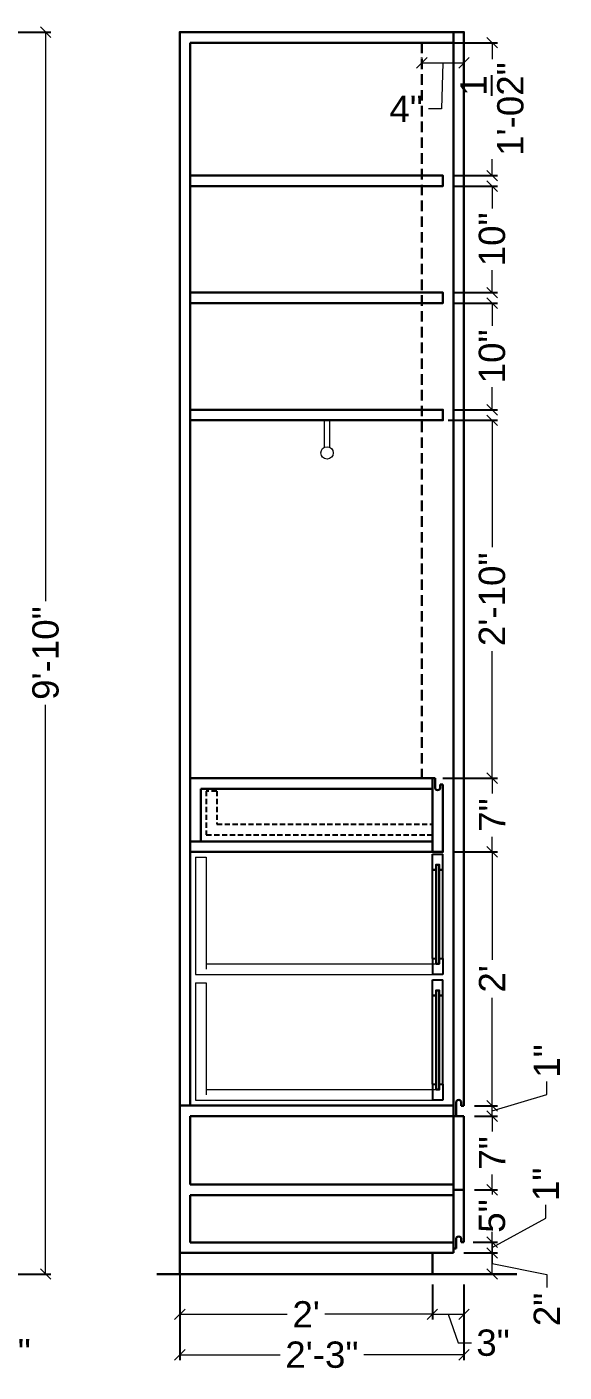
# Model space of a CAD drawing. Header units: millimetres. Extents: x 56222 to 3066687, y -650199 to -121287.
# Drawn here: x 138333.9 to 138384.9, y -182936.1 to -182808.3 of the extents above; entities that cross this region are included whole.
import ezdxf

# ---------------------------------------------------------------- set-up
doc = ezdxf.new("R2010")
doc.units = ezdxf.units.MM
doc.header["$MEASUREMENT"] = 0
doc.header["$PDMODE"] = 35
doc.linetypes.add('DASHED2', pattern=[0.375, 0.25, -0.125])
doc.linetypes.add('DASHEDX2', pattern=[1.5, 1, -0.5])
doc.layers.get('Defpoints').update_dxf_attribs({"color": 220})
for name, color, linetype, lineweight in [('dim05', 1, 'Continuous', 13), ('FURNITURE', 32, 'Continuous', 9), ('FURNITURE-1', 252, 'Continuous', 13), ('SECTION ( SLAB PLine )', 104, 'Continuous', 30), ('wall', 7, 'Continuous', 30)]:
    doc.layers.add(name, color=color, linetype=linetype, lineweight=lineweight)
doc.styles.add('Arial', font='arial.ttf')
doc.styles.get("Standard").update_dxf_attribs({"font": 'arial.ttf', "height": 6})
doc.dimstyles.new('ISO-25', dxfattribs={"dimtxt": 2.5, "dimasz": 1, "dimexe": 0.5, "dimexo": 1, "dimtad": 0, "dimdec": 1, "dimlunit": 4, "dimtxsty": 'Standard', "dimblk": 'OBLIQUE', "dimcen": 2.5, "dimclrd": 1, "dimclre": 1, "dimclrt": 5, "dimadec": 0, "dimazin": 0, "dimtfac": 1, "dimtdec": 1, "dimtmove": 0, "dimatfit": 3, "dimfxl": 1, "dimlwd": -1, "dimarcsym": 0})

# ---------------------------------------------------------------- blocks, each defined once
blk = doc.blocks.new('_Oblique')
at = {"layer": 'wall', "color": 0, "lineweight": -2}
blk.add_line((-0.5, -0.5), (0.5, 0.5), dxfattribs=at)
blk = doc.blocks.new('*D1094')
at = {"layer": 'Defpoints', "color": 0, "lineweight": 30, "transparency": 16777216}
for p in [(138326.29, -182926.75), (138329.29, -182926.75), (138329.29, -182928.93)]:
    blk.add_point(p, dxfattribs=at)
at = {"layer": 'dim05', "color": 1, "linetype": 'Continuous', "lineweight": -2, "transparency": 16777216}
for p, q in [((138326.29, -182927.75), (138326.29, -182929.43)), ((138329.29, -182927.75), (138329.29, -182929.43))]:
    blk.add_line(p, q, dxfattribs=at)
at = {"layer": 'dim05', "color": 1, "linetype": 'Continuous', "transparency": 16777216}
for p, q in [((138326.29, -182928.93), (138329.29, -182928.93)), ((138327.79, -182928.93), (138329.37, -182934.2)), ((138329.37, -182934.2), (138330.62, -182934.2))]:
    blk.add_line(p, q, dxfattribs=at)
at = {"layer": 'dim05', "color": 1, "transparency": 16777216, "rotation": 180}
blk.add_blockref('_Oblique', (138326.29, -182928.93), dxfattribs=at)
at = {"layer": 'dim05', "color": 1, "transparency": 16777216}
blk.add_blockref('_Oblique', (138329.29, -182928.93), dxfattribs=at)
at = {"layer": 'dim05', "color": 5, "lineweight": 25, "transparency": 16777216, "insert": (138332.68, -182934.2), "char_height": 2.5, "attachment_point": 5, "style": 'Arial'}
blk.add_mtext('3"', dxfattribs=at)
blk = doc.blocks.new('*D1116')
at = {"layer": 'Defpoints', "color": 0, "lineweight": 30, "transparency": 16777216}
for p in [(138329.29, -182808.75), (138329.29, -182926.75), (138335.68, -182926.75)]:
    blk.add_point(p, dxfattribs=at)
at = {"layer": 'dim05', "color": 1, "linetype": 'Continuous', "lineweight": -2, "transparency": 16777216}
for p, q in [((138330.29, -182808.75), (138336.18, -182808.75)), ((138330.29, -182926.75), (138336.18, -182926.75))]:
    blk.add_line(p, q, dxfattribs=at)
at = {"layer": 'dim05', "color": 1, "linetype": 'Continuous', "transparency": 16777216}
for p, q in [((138335.68, -182808.75), (138335.68, -182862.83)), ((138335.68, -182926.75), (138335.68, -182872.67))]:
    blk.add_line(p, q, dxfattribs=at)
at = {"layer": 'dim05', "color": 1, "transparency": 16777216}
for p, rotation in [((138335.68, -182808.75), 90), ((138335.68, -182926.75), 270)]:
    blk.add_blockref('_Oblique', p, dxfattribs=dict(at, rotation=rotation))
at = {"layer": 'dim05', "color": 5, "lineweight": 25, "transparency": 16777216, "insert": (138335.68, -182867.75), "char_height": 2.5, "attachment_point": 5, "rotation": 90, "style": 'Arial'}
blk.add_mtext('9\'-10"', dxfattribs=at)
blk = doc.blocks.new('*D1118')
at = {"layer": 'Defpoints', "color": 0, "lineweight": 30, "transparency": 16777216}
for p in [(138348.43, -182926.75), (138372.43, -182926.75), (138372.43, -182930.58)]:
    blk.add_point(p, dxfattribs=at)
at = {"layer": 'dim05', "color": 1, "linetype": 'Continuous', "lineweight": -2, "transparency": 16777216}
for p, q in [((138348.43, -182927.75), (138348.43, -182931.08)), ((138372.43, -182927.75), (138372.43, -182931.08))]:
    blk.add_line(p, q, dxfattribs=at)
at = {"layer": 'dim05', "color": 1, "linetype": 'Continuous', "transparency": 16777216}
for p, q in [((138348.43, -182930.58), (138358.63, -182930.58)), ((138372.43, -182930.58), (138362.22, -182930.58))]:
    blk.add_line(p, q, dxfattribs=at)
at = {"layer": 'dim05', "color": 1, "transparency": 16777216, "rotation": 180}
blk.add_blockref('_Oblique', (138348.43, -182930.58), dxfattribs=at)
at = {"layer": 'dim05', "color": 1, "transparency": 16777216}
blk.add_blockref('_Oblique', (138372.43, -182930.58), dxfattribs=at)
at = {"layer": 'dim05', "color": 5, "lineweight": 25, "transparency": 16777216, "insert": (138360.43, -182930.58), "char_height": 2.5, "attachment_point": 5, "style": 'Arial'}
blk.add_mtext("2'", dxfattribs=at)
blk = doc.blocks.new('*D1119')
at = {"layer": 'Defpoints', "color": 0, "lineweight": 30, "transparency": 16777216}
for p in [(138372.43, -182926.75), (138375.43, -182926.75), (138375.43, -182930.58)]:
    blk.add_point(p, dxfattribs=at)
at = {"layer": 'dim05', "color": 1, "linetype": 'Continuous', "lineweight": -2, "transparency": 16777216}
for p, q in [((138372.43, -182927.75), (138372.43, -182931.08)), ((138375.43, -182927.75), (138375.43, -182931.08))]:
    blk.add_line(p, q, dxfattribs=at)
at = {"layer": 'dim05', "color": 1, "linetype": 'Continuous', "transparency": 16777216}
for p, q in [((138372.43, -182930.58), (138375.43, -182930.58)), ((138373.93, -182930.58), (138374.88, -182933.29)), ((138374.88, -182933.29), (138376.13, -182933.29))]:
    blk.add_line(p, q, dxfattribs=at)
at = {"layer": 'dim05', "color": 1, "transparency": 16777216, "rotation": 180}
blk.add_blockref('_Oblique', (138372.43, -182930.58), dxfattribs=at)
at = {"layer": 'dim05', "color": 1, "transparency": 16777216}
blk.add_blockref('_Oblique', (138375.43, -182930.58), dxfattribs=at)
at = {"layer": 'dim05', "color": 5, "lineweight": 25, "transparency": 16777216, "insert": (138378.19, -182933.29), "char_height": 2.5, "attachment_point": 5, "style": 'Arial'}
blk.add_mtext('3"', dxfattribs=at)
blk = doc.blocks.new('*D1120')
at = {"layer": 'Defpoints', "color": 0, "lineweight": 30, "transparency": 16777216}
for p in [(138374.43, -182924.75), (138378.1, -182924.75), (138372.43, -182926.75)]:
    blk.add_point(p, dxfattribs=at)
at = {"layer": 'dim05', "color": 1, "linetype": 'Continuous', "lineweight": -2, "transparency": 16777216}
for p, q in [((138375.43, -182924.75), (138378.6, -182924.75)), ((138373.43, -182926.75), (138378.6, -182926.75))]:
    blk.add_line(p, q, dxfattribs=at)
at = {"layer": 'dim05', "color": 1, "linetype": 'Continuous', "transparency": 16777216}
for p, q in [((138378.1, -182926.75), (138378.1, -182924.75)), ((138378.1, -182925.75), (138383.3, -182926.79)), ((138383.3, -182926.79), (138383.3, -182928.04))]:
    blk.add_line(p, q, dxfattribs=at)
at = {"layer": 'dim05', "color": 1, "transparency": 16777216}
for p, rotation in [((138378.1, -182924.75), 90), ((138378.1, -182926.75), 270)]:
    blk.add_blockref('_Oblique', p, dxfattribs=dict(at, rotation=rotation))
at = {"layer": 'dim05', "color": 5, "lineweight": 25, "transparency": 16777216, "insert": (138383.3, -182930.12), "char_height": 2.5, "attachment_point": 5, "rotation": 90, "style": 'Arial'}
blk.add_mtext('2"', dxfattribs=at)
blk = doc.blocks.new('*D1133')
at = {"layer": 'Defpoints', "color": 0, "lineweight": 30, "transparency": 16777216}
for p in [(138375.3, -182923.73), (138378.1, -182923.73), (138374.43, -182924.75)]:
    blk.add_point(p, dxfattribs=at)
at = {"layer": 'dim05', "color": 1, "linetype": 'Continuous', "transparency": 16777216}
for p, q in [((138383.2, -182921.43), (138383.2, -182920.18)), ((138378.1, -182924.24), (138383.2, -182921.43)), ((138378.1, -182923.73), (138378.1, -182922.73)), ((138378.1, -182924.75), (138378.1, -182923.73)), ((138378.1, -182924.75), (138378.1, -182923.73)), ((138378.1, -182924.75), (138378.1, -182925.75))]:
    blk.add_line(p, q, dxfattribs=at)
at = {"layer": 'dim05', "color": 1, "linetype": 'Continuous', "lineweight": -2, "transparency": 16777216}
for p, q in [((138376.3, -182923.73), (138378.6, -182923.73)), ((138375.43, -182924.75), (138378.6, -182924.75))]:
    blk.add_line(p, q, dxfattribs=at)
at = {"layer": 'dim05', "color": 1, "transparency": 16777216}
for p, rotation in [((138378.1, -182923.73), 270), ((138378.1, -182924.75), 90)]:
    blk.add_blockref('_Oblique', p, dxfattribs=dict(at, rotation=rotation))
at = {"layer": 'dim05', "color": 5, "lineweight": 25, "transparency": 16777216, "insert": (138383.2, -182918.23), "char_height": 2.5, "attachment_point": 5, "rotation": 90, "style": 'Arial'}
blk.add_mtext('1"', dxfattribs=at)
blk = doc.blocks.new('*D1134')
at = {"layer": 'Defpoints', "color": 0, "lineweight": 30, "transparency": 16777216}
for p in [(138375.43, -182918.75), (138378.1, -182918.75), (138375.43, -182923.73)]:
    blk.add_point(p, dxfattribs=at)
at = {"layer": 'dim05', "color": 1, "linetype": 'Continuous', "lineweight": -2, "transparency": 16777216}
for p, q in [((138376.43, -182918.75), (138378.6, -182918.75)), ((138376.43, -182923.73), (138378.6, -182923.73))]:
    blk.add_line(p, q, dxfattribs=at)
at = {"layer": 'dim05', "color": 1, "linetype": 'Continuous', "transparency": 16777216}
for p, q in [((138378.1, -182918.75), (138378.1, -182917.75)), ((138378.1, -182918.75), (138378.1, -182919.18)), ((138378.1, -182923.73), (138378.1, -182923.3)), ((138378.1, -182923.73), (138378.1, -182924.73))]:
    blk.add_line(p, q, dxfattribs=at)
at = {"layer": 'dim05', "color": 1, "transparency": 16777216}
for p, rotation in [((138378.1, -182918.75), 270), ((138378.1, -182923.73), 90)]:
    blk.add_blockref('_Oblique', p, dxfattribs=dict(at, rotation=rotation))
at = {"layer": 'dim05', "color": 5, "lineweight": 25, "transparency": 16777216, "insert": (138378.1, -182921.24), "char_height": 2.5, "attachment_point": 5, "rotation": 90, "style": 'Arial'}
blk.add_mtext('5"', dxfattribs=at)
blk = doc.blocks.new('*D1135')
at = {"layer": 'Defpoints', "color": 0, "lineweight": 30, "transparency": 16777216}
for p in [(138375.43, -182911.75), (138378.1, -182911.75), (138375.43, -182918.75)]:
    blk.add_point(p, dxfattribs=at)
at = {"layer": 'dim05', "color": 1, "linetype": 'Continuous', "lineweight": -2, "transparency": 16777216}
for p, q in [((138376.43, -182911.75), (138378.6, -182911.75)), ((138376.43, -182918.75), (138378.6, -182918.75))]:
    blk.add_line(p, q, dxfattribs=at)
at = {"layer": 'dim05', "color": 1, "linetype": 'Continuous', "transparency": 16777216}
for p, q in [((138378.1, -182911.75), (138378.1, -182913.2)), ((138378.1, -182918.75), (138378.1, -182917.3))]:
    blk.add_line(p, q, dxfattribs=at)
at = {"layer": 'dim05', "color": 1, "transparency": 16777216}
for p, rotation in [((138378.1, -182911.75), 90), ((138378.1, -182918.75), 270)]:
    blk.add_blockref('_Oblique', p, dxfattribs=dict(at, rotation=rotation))
at = {"layer": 'dim05', "color": 5, "lineweight": 25, "transparency": 16777216, "insert": (138378.1, -182915.25), "char_height": 2.5, "attachment_point": 5, "rotation": 90, "style": 'Arial'}
blk.add_mtext('7"', dxfattribs=at)
blk = doc.blocks.new('*D1136')
at = {"layer": 'Defpoints', "color": 0, "lineweight": 30, "transparency": 16777216}
for p in [(138375.43, -182910.77), (138378.1, -182910.77), (138375.43, -182911.75)]:
    blk.add_point(p, dxfattribs=at)
at = {"layer": 'dim05', "color": 1, "linetype": 'Continuous', "transparency": 16777216}
for p, q in [((138383.3, -182909.7), (138383.3, -182908.45)), ((138378.1, -182911.26), (138383.3, -182909.7)), ((138378.1, -182910.77), (138378.1, -182909.77)), ((138378.1, -182911.75), (138378.1, -182910.77)), ((138378.1, -182911.75), (138378.1, -182910.77)), ((138378.1, -182911.75), (138378.1, -182912.75))]:
    blk.add_line(p, q, dxfattribs=at)
at = {"layer": 'dim05', "color": 1, "linetype": 'Continuous', "lineweight": -2, "transparency": 16777216}
for p, q in [((138376.43, -182910.77), (138378.6, -182910.77)), ((138376.43, -182911.75), (138378.6, -182911.75))]:
    blk.add_line(p, q, dxfattribs=at)
at = {"layer": 'dim05', "color": 1, "transparency": 16777216}
for p, rotation in [((138378.1, -182910.77), 270), ((138378.1, -182911.75), 90)]:
    blk.add_blockref('_Oblique', p, dxfattribs=dict(at, rotation=rotation))
at = {"layer": 'dim05', "color": 5, "lineweight": 25, "transparency": 16777216, "insert": (138383.3, -182906.51), "char_height": 2.5, "attachment_point": 5, "rotation": 90, "style": 'Arial'}
blk.add_mtext('1"', dxfattribs=at)
blk = doc.blocks.new('*D1137')
at = {"layer": 'Defpoints', "color": 0, "lineweight": 30, "transparency": 16777216}
for p in [(138373.43, -182886.64), (138378.1, -182886.64), (138375.43, -182910.77)]:
    blk.add_point(p, dxfattribs=at)
at = {"layer": 'dim05', "color": 1, "linetype": 'Continuous', "lineweight": -2, "transparency": 16777216}
for p, q in [((138374.43, -182886.64), (138378.6, -182886.64)), ((138376.43, -182910.77), (138378.6, -182910.77))]:
    blk.add_line(p, q, dxfattribs=at)
at = {"layer": 'dim05', "color": 1, "linetype": 'Continuous', "transparency": 16777216}
for p, q in [((138378.1, -182886.64), (138378.1, -182896.91)), ((138378.1, -182910.77), (138378.1, -182900.5))]:
    blk.add_line(p, q, dxfattribs=at)
at = {"layer": 'dim05', "color": 1, "transparency": 16777216}
for p, rotation in [((138378.1, -182886.64), 90), ((138378.1, -182910.77), 270)]:
    blk.add_blockref('_Oblique', p, dxfattribs=dict(at, rotation=rotation))
at = {"layer": 'dim05', "color": 5, "lineweight": 25, "transparency": 16777216, "insert": (138378.1, -182898.71), "char_height": 2.5, "attachment_point": 5, "rotation": 90, "style": 'Arial'}
blk.add_mtext("2'", dxfattribs=at)
blk = doc.blocks.new('*D1138')
at = {"layer": 'Defpoints', "color": 0, "lineweight": 30, "transparency": 16777216}
for p in [(138372.43, -182879.64), (138378.1, -182879.64), (138373.43, -182886.64)]:
    blk.add_point(p, dxfattribs=at)
at = {"layer": 'dim05', "color": 1, "linetype": 'Continuous', "lineweight": -2, "transparency": 16777216}
for p, q in [((138373.43, -182879.64), (138378.6, -182879.64)), ((138374.43, -182886.64), (138378.6, -182886.64))]:
    blk.add_line(p, q, dxfattribs=at)
at = {"layer": 'dim05', "color": 1, "linetype": 'Continuous', "transparency": 16777216}
for p, q in [((138378.1, -182879.64), (138378.1, -182881.09)), ((138378.1, -182886.64), (138378.1, -182885.2))]:
    blk.add_line(p, q, dxfattribs=at)
at = {"layer": 'dim05', "color": 1, "transparency": 16777216}
for p, rotation in [((138378.1, -182879.64), 90), ((138378.1, -182886.64), 270)]:
    blk.add_blockref('_Oblique', p, dxfattribs=dict(at, rotation=rotation))
at = {"layer": 'dim05', "color": 5, "lineweight": 25, "transparency": 16777216, "insert": (138378.1, -182883.14), "char_height": 2.5, "attachment_point": 5, "rotation": 90, "style": 'Arial'}
blk.add_mtext('7"', dxfattribs=at)
blk = doc.blocks.new('*D1139')
at = {"layer": 'Defpoints', "color": 0, "lineweight": 30, "transparency": 16777216}
for p in [(138373.43, -182834.5), (138378.1, -182834.5), (138373.43, -182844.63)]:
    blk.add_point(p, dxfattribs=at)
at = {"layer": 'dim05', "color": 1, "linetype": 'Continuous', "lineweight": -2, "transparency": 16777216}
for p, q in [((138374.43, -182834.5), (138378.6, -182834.5)), ((138374.43, -182844.63), (138378.6, -182844.63))]:
    blk.add_line(p, q, dxfattribs=at)
at = {"layer": 'dim05', "color": 1, "linetype": 'Continuous', "transparency": 16777216}
for p, q in [((138378.1, -182834.5), (138378.1, -182836.65)), ((138378.1, -182844.63), (138378.1, -182842.48))]:
    blk.add_line(p, q, dxfattribs=at)
at = {"layer": 'dim05', "color": 1, "transparency": 16777216}
for p, rotation in [((138378.1, -182834.5), 90), ((138378.1, -182844.63), 270)]:
    blk.add_blockref('_Oblique', p, dxfattribs=dict(at, rotation=rotation))
at = {"layer": 'dim05', "color": 5, "lineweight": 25, "transparency": 16777216, "insert": (138378.1, -182839.56), "char_height": 2.5, "attachment_point": 5, "rotation": 90, "style": 'Arial'}
blk.add_mtext('10"', dxfattribs=at)
blk = doc.blocks.new('*D1140')
at = {"layer": 'Defpoints', "color": 0, "lineweight": 30, "transparency": 16777216}
for p in [(138373.43, -182823.38), (138378.1, -182823.38), (138373.43, -182833.5)]:
    blk.add_point(p, dxfattribs=at)
at = {"layer": 'dim05', "color": 1, "linetype": 'Continuous', "lineweight": -2, "transparency": 16777216}
for p, q in [((138374.43, -182823.38), (138378.6, -182823.38)), ((138374.43, -182833.5), (138378.6, -182833.5))]:
    blk.add_line(p, q, dxfattribs=at)
at = {"layer": 'dim05', "color": 1, "linetype": 'Continuous', "transparency": 16777216}
for p, q in [((138378.1, -182823.38), (138378.1, -182825.52)), ((138378.1, -182833.5), (138378.1, -182831.35))]:
    blk.add_line(p, q, dxfattribs=at)
at = {"layer": 'dim05', "color": 1, "transparency": 16777216}
for p, rotation in [((138378.1, -182823.38), 90), ((138378.1, -182833.5), 270)]:
    blk.add_blockref('_Oblique', p, dxfattribs=dict(at, rotation=rotation))
at = {"layer": 'dim05', "color": 5, "lineweight": 25, "transparency": 16777216, "insert": (138378.1, -182828.44), "char_height": 2.5, "attachment_point": 5, "rotation": 90, "style": 'Arial'}
blk.add_mtext('10"', dxfattribs=at)
blk = doc.blocks.new('*D1141')
at = {"layer": 'Defpoints', "color": 0, "lineweight": 30, "transparency": 16777216}
for p in [(138373.43, -182809.75), (138378.1, -182809.75), (138373.43, -182822.38)]:
    blk.add_point(p, dxfattribs=at)
at = {"layer": 'dim05', "color": 1, "linetype": 'Continuous', "lineweight": -2, "transparency": 16777216}
for p, q in [((138374.43, -182809.75), (138378.6, -182809.75)), ((138374.43, -182822.38), (138378.6, -182822.38))]:
    blk.add_line(p, q, dxfattribs=at)
at = {"layer": 'dim05', "color": 1, "linetype": 'Continuous', "transparency": 16777216}
for p, q in [((138378.1, -182809.75), (138378.1, -182811.32)), ((138378.1, -182822.38), (138378.1, -182820.81))]:
    blk.add_line(p, q, dxfattribs=at)
at = {"layer": 'dim05', "color": 1, "transparency": 16777216}
for p, rotation in [((138378.1, -182809.75), 90), ((138378.1, -182822.38), 270)]:
    blk.add_blockref('_Oblique', p, dxfattribs=dict(at, rotation=rotation))
at = {"layer": 'dim05', "color": 5, "lineweight": 25, "transparency": 16777216, "insert": (138378.1, -182816.06), "char_height": 2.5, "attachment_point": 5, "rotation": 90, "style": 'Arial'}
blk.add_mtext('1\'-0{\\H1x;\\S1/2;}"', dxfattribs=at)
blk = doc.blocks.new('*D1142')
at = {"layer": 'Defpoints', "color": 0, "lineweight": 30, "transparency": 16777216}
for p in [(138372.93, -182845.63), (138372.68, -182879.64), (138378.1, -182879.64)]:
    blk.add_point(p, dxfattribs=at)
at = {"layer": 'dim05', "color": 1, "linetype": 'Continuous', "lineweight": -2, "transparency": 16777216}
for p, q in [((138373.93, -182845.63), (138378.6, -182845.63)), ((138373.68, -182879.64), (138378.6, -182879.64))]:
    blk.add_line(p, q, dxfattribs=at)
at = {"layer": 'dim05', "color": 1, "linetype": 'Continuous', "transparency": 16777216}
for p, q in [((138378.1, -182845.63), (138378.1, -182857.7)), ((138378.1, -182879.64), (138378.1, -182867.58))]:
    blk.add_line(p, q, dxfattribs=at)
at = {"layer": 'dim05', "color": 1, "transparency": 16777216}
for p, rotation in [((138378.1, -182845.63), 90), ((138378.1, -182879.64), 270)]:
    blk.add_blockref('_Oblique', p, dxfattribs=dict(at, rotation=rotation))
at = {"layer": 'dim05', "color": 5, "lineweight": 25, "transparency": 16777216, "insert": (138378.1, -182862.64), "char_height": 2.5, "attachment_point": 5, "rotation": 90, "style": 'Arial'}
blk.add_mtext('2\'-10"', dxfattribs=at)
blk = doc.blocks.new('*D1077')
at = {"layer": 'Defpoints', "color": 0, "lineweight": 30, "transparency": 16777216}
for p in [(138371.43, -182812.2), (138375.43, -182811.67), (138375.43, -182812.2)]:
    blk.add_point(p, dxfattribs=at)
at = {"layer": 'dim05', "color": 1, "linetype": 'Continuous', "lineweight": -2, "transparency": 16777216}
for p, q in [((138371.43, -182811.2), (138371.43, -182811.17)), ((138375.43, -182811.2), (138375.43, -182811.17))]:
    blk.add_line(p, q, dxfattribs=at)
at = {"layer": 'dim05', "color": 1, "linetype": 'Continuous', "transparency": 16777216}
for p, q in [((138371.43, -182811.67), (138375.43, -182811.67)), ((138373.43, -182811.67), (138373.3, -182816.05)), ((138373.3, -182816.05), (138372.05, -182816.05))]:
    blk.add_line(p, q, dxfattribs=at)
at = {"layer": 'dim05', "color": 1, "transparency": 16777216, "rotation": 180}
blk.add_blockref('_Oblique', (138371.43, -182811.67), dxfattribs=at)
at = {"layer": 'dim05', "color": 1, "transparency": 16777216}
blk.add_blockref('_Oblique', (138375.43, -182811.67), dxfattribs=at)
at = {"layer": 'dim05', "color": 5, "lineweight": 25, "transparency": 16777216, "insert": (138369.94, -182816.05), "char_height": 2.5, "attachment_point": 5, "style": 'Arial'}
blk.add_mtext('4"', dxfattribs=at)
blk = doc.blocks.new('*D1079')
at = {"layer": 'Defpoints', "color": 0, "lineweight": 30, "transparency": 16777216}
for p in [(138348.43, -182922.15), (138375.43, -182926.75), (138348.43, -182934.43)]:
    blk.add_point(p, dxfattribs=at)
at = {"layer": 'dim05', "color": 1, "linetype": 'Continuous', "lineweight": -2, "transparency": 16777216}
for p, q in [((138348.43, -182923.15), (138348.43, -182934.93)), ((138375.43, -182927.75), (138375.43, -182934.93))]:
    blk.add_line(p, q, dxfattribs=at)
at = {"layer": 'dim05', "color": 1, "linetype": 'Continuous', "transparency": 16777216}
for p, q in [((138348.43, -182934.43), (138357.96, -182934.43)), ((138375.43, -182934.43), (138365.9, -182934.43))]:
    blk.add_line(p, q, dxfattribs=at)
at = {"layer": 'dim05', "color": 1, "transparency": 16777216, "rotation": 180}
blk.add_blockref('_Oblique', (138348.43, -182934.43), dxfattribs=at)
at = {"layer": 'dim05', "color": 1, "transparency": 16777216}
blk.add_blockref('_Oblique', (138375.43, -182934.43), dxfattribs=at)
at = {"layer": 'dim05', "color": 5, "lineweight": 25, "transparency": 16777216, "insert": (138361.93, -182934.43), "char_height": 2.5, "attachment_point": 5, "style": 'Arial'}
blk.add_mtext('2\'-3"', dxfattribs=at)

msp = doc.modelspace()

# ---------------------------------------------------------------- linework, layer by layer
at = {"layer": 'FURNITURE', "lineweight": 30}
for p, q in [((138374.427, -182808.751), (138374.427, -182924.751)), ((138349.427, -182809.751), (138374.427, -182809.751)), ((138349.427, -182910.751), (138349.427, -182809.751)), ((138362.177, -182845.626), (138362.656, -182845.626)), ((138349.427, -182879.645), (138372.677, -182879.645)), ((138372.427, -182879.645), (138372.427, -182886.645)), ((138373.427, -182880.227), (138373.427, -182885.645)), ((138350.427, -182885.645), (138350.427, -182880.645)), ((138350.427, -182880.645), (138372.427, -182880.645)), ((138349.427, -182886.645), (138373.427, -182886.645)), ((138348.427, -182910.751), (138374.427, -182910.751)), ((138349.427, -182918.251), (138349.427, -182911.751)), ((138349.427, -182911.751), (138375.427, -182911.751)), ((138349.427, -182918.251), (138374.427, -182918.251)), ((138374.427, -182918.751), (138375.427, -182918.751)), ((138349.427, -182923.751), (138349.427, -182919.251)), ((138349.427, -182919.251), (138374.427, -182919.251)), ((138374.427, -182923.751), (138349.427, -182923.751))]:
    msp.add_line(p, q, dxfattribs=at)
at = {"layer": 'FURNITURE', "color": 3, "linetype": 'DASHEDX2', "lineweight": 30}
msp.add_line((138371.427, -182809.751), (138371.427, -182879.645), dxfattribs=at)
at = {"layer": 'FURNITURE', "lineweight": 15}
for p, q in [((138362.177, -182848.2), (138362.177, -182845.626)), ((138362.656, -182845.626), (138362.656, -182848.2)), ((138349.927, -182887.145), (138349.927, -182898.275)), ((138349.927, -182887.145), (138350.927, -182887.145)), ((138350.927, -182887.145), (138350.927, -182897.775)), ((138349.927, -182898.275), (138372.927, -182898.275)), ((138350.927, -182897.275), (138372.927, -182897.275)), ((138349.927, -182899.089), (138349.927, -182910.219)), ((138349.927, -182899.089), (138350.927, -182899.089)), ((138350.927, -182899.089), (138350.927, -182909.719)), ((138350.927, -182909.219), (138372.927, -182909.219)), ((138349.927, -182910.219), (138372.927, -182910.219))]:
    msp.add_line(p, q, dxfattribs=at)
at = {"layer": 'FURNITURE', "lineweight": 30, "ltscale": 0.5}
for p, q in [((138372.677, -182879.645), (138372.427, -182879.645)), ((138372.677, -182880.522), (138372.677, -182879.645)), ((138373.177, -182880.522), (138373.177, -182880.227)), ((138373.177, -182880.227), (138373.427, -182880.227)), ((138374.677, -182910.456), (138374.677, -182911.751)), ((138375.177, -182910.456), (138375.177, -182910.77)), ((138375.177, -182910.77), (138375.427, -182910.77)), ((138374.677, -182911.751), (138374.427, -182911.751)), ((138374.677, -182923.437), (138374.677, -182924.314)), ((138375.177, -182923.437), (138375.177, -182923.732)), ((138375.177, -182923.732), (138375.427, -182923.732)), ((138374.677, -182924.314), (138374.427, -182924.314))]:
    msp.add_line(p, q, dxfattribs=at)
at = {"layer": 'FURNITURE', "linetype": 'DASHED2', "lineweight": 25, "ltscale": 2}
for p, q in [((138350.945, -182880.859), (138350.945, -182885.02)), ((138351.945, -182880.859), (138350.945, -182880.859)), ((138351.945, -182880.859), (138351.945, -182884.02)), ((138351.945, -182884.02), (138372.427, -182884.02)), ((138350.945, -182885.02), (138372.427, -182885.02))]:
    msp.add_line(p, q, dxfattribs=at)
at = {"layer": 'FURNITURE', "lineweight": 30}
for points in [[(138374.427, -182924.751), (138348.427, -182924.751), (138348.427, -182808.751), (138375.427, -182808.751), (138375.427, -182910.77)], [(138373.427, -182885.645), (138373.427, -182886.645), (138349.427, -182886.645), (138349.427, -182885.645), (138372.427, -182885.645)], [(138350.427, -182885.645), (138372.427, -182885.645)], [(138375.427, -182911.751), (138375.427, -182923.732)], [(138349.427, -182924.751), (138371.427, -182924.751)], [(138371.427, -182926.751), (138349.427, -182926.751)]]:
    msp.add_lwpolyline(points, dxfattribs=at)
for points in [[(138349.427, -182822.376), (138373.427, -182822.376), (138373.427, -182823.376), (138349.427, -182823.376)], [(138349.427, -182833.501), (138373.427, -182833.501), (138373.427, -182834.501), (138349.427, -182834.501)], [(138349.427, -182844.626), (138373.427, -182844.626), (138373.427, -182845.626), (138349.427, -182845.626)], [(138348.427, -182924.751), (138372.427, -182924.751), (138372.427, -182926.751), (138348.427, -182926.751)]]:
    msp.add_lwpolyline(points, close=True, dxfattribs=at)
at = {"layer": 'FURNITURE', "lineweight": 15}
msp.add_circle((138362.417, -182848.733), 0.585, dxfattribs=at)
at = {"layer": 'FURNITURE', "lineweight": 30, "ltscale": 0.5}
for centre, start, end in [((138372.927, -182880.522), 180, 0), ((138374.927, -182910.456), 0, 180), ((138374.927, -182923.437), 0, 180)]:
    msp.add_arc(centre, 0.25, start, end, dxfattribs=at)
at = {"layer": 'FURNITURE-1', "linetype": 'ByBlock', "lineweight": 25}
for p, q in [((138372.427, -182896.775), (138372.427, -182886.855)), ((138372.427, -182886.855), (138373.427, -182886.855)), ((138373.427, -182896.775), (138373.427, -182886.855)), ((138372.777, -182888.355), (138372.427, -182888.355)), ((138373.427, -182888.355), (138373.077, -182888.355)), ((138372.427, -182896.775), (138372.427, -182898.275)), ((138373.427, -182896.775), (138373.427, -182898.275)), ((138373.427, -182898.275), (138372.427, -182898.275)), ((138372.427, -182908.719), (138372.427, -182898.799)), ((138372.427, -182898.799), (138373.427, -182898.799)), ((138373.427, -182908.719), (138373.427, -182898.799)), ((138372.777, -182900.299), (138372.427, -182900.299)), ((138373.427, -182900.299), (138373.077, -182900.299)), ((138372.427, -182908.719), (138372.427, -182910.219)), ((138373.427, -182908.719), (138373.427, -182910.219)), ((138373.427, -182910.219), (138372.427, -182910.219))]:
    msp.add_line(p, q, dxfattribs=at)
for points in [[(138372.427, -182888.355), (138372.777, -182888.355), (138372.777, -182887.855), (138373.077, -182887.855), (138373.077, -182888.355), (138373.427, -182888.355)], [(138372.427, -182896.775), (138372.777, -182896.775), (138372.777, -182897.275), (138373.077, -182897.275), (138373.077, -182896.775), (138373.427, -182896.775)], [(138372.427, -182900.299), (138372.777, -182900.299), (138372.777, -182899.799), (138373.077, -182899.799), (138373.077, -182900.299), (138373.427, -182900.299)], [(138372.427, -182908.719), (138372.777, -182908.719), (138372.777, -182909.219), (138373.077, -182909.219), (138373.077, -182908.719), (138373.427, -182908.719)]]:
    msp.add_lwpolyline(points, dxfattribs=at)
at = {"layer": 'FURNITURE-1', "color": 4, "linetype": 'ByBlock', "lineweight": 30}
for points in [[(138372.777, -182897.275), (138372.777, -182887.855), (138373.077, -182887.855), (138373.077, -182897.275)], [(138372.777, -182909.219), (138372.777, -182899.799), (138373.077, -182899.799), (138373.077, -182909.219)]]:
    msp.add_lwpolyline(points, close=True, dxfattribs=at)
at = {"layer": 'SECTION ( SLAB PLine )', "color": 1}
msp.add_line((138380.445, -182926.751), (138346.231, -182926.751), dxfattribs=at)

# ---------------------------------------------------------------- dimensions: what is measured, and where the dimension line sits
at = {"layer": 'dim05', "color": 27, "lineweight": 25, "true_color": 0x7d5120}
for base, p1, p2, picture, middle in [((138335.679, -182926.751), (138329.287, -182808.751), (138329.287, -182926.751), '*D1116', (138335.679, -182867.751)), ((138378.099, -182809.751), (138373.427, -182822.376), (138373.427, -182809.751), '*D1141', (138378.099, -182816.064)), ((138378.099, -182823.376), (138373.427, -182833.501), (138373.427, -182823.376), '*D1140', (138378.099, -182828.439)), ((138378.099, -182834.501), (138373.427, -182844.626), (138373.427, -182834.501), '*D1139', (138378.099, -182839.564)), ((138378.099, -182879.645), (138372.927, -182845.626), (138372.677, -182879.645), '*D1142', (138378.099, -182862.635)), ((138378.099, -182879.645), (138373.427, -182886.645), (138372.427, -182879.645), '*D1138', (138378.099, -182883.145)), ((138378.099, -182886.645), (138375.427, -182910.77), (138373.427, -182886.645), '*D1137', (138378.099, -182898.708)), ((138378.099, -182910.77), (138375.427, -182911.751), (138375.427, -182910.77), '*D1136', (138383.302, -182907.825)), ((138378.099, -182911.751), (138375.427, -182918.751), (138375.427, -182911.751), '*D1135', (138378.099, -182915.251)), ((138378.099, -182918.751), (138375.427, -182923.732), (138375.427, -182918.751), '*D1134', (138378.099, -182921.241))]:
    dim = msp.add_linear_dim(base=base, p1=p1, p2=p2, angle=90, dimstyle='ISO-25', override={"dimtxsty": 'Arial', "dimtmove": 1}, dxfattribs=at)
    dim.commit()
    dim.dimension.update_dxf_attribs({"geometry": picture, "text_midpoint": middle})
for base, p1, p2, picture, middle in [((138375.427, -182811.673), (138371.427, -182812.203), (138375.427, -182812.203), '*D1077', (138371.427, -182816.047)), ((138375.427, -182930.577), (138372.427, -182926.751), (138375.427, -182926.751), '*D1119', (138376.758, -182933.292))]:
    dim = msp.add_linear_dim(base=base, p1=p1, p2=p2, dimstyle='ISO-25', override={"dimtxsty": 'Arial', "dimtmove": 1}, dxfattribs=at)
    dim.commit()
    dim.dimension.update_dxf_attribs({"geometry": picture, "text_midpoint": middle, "dimtype": 160})
for base, p1, p2, picture, middle in [((138378.099, -182923.732), (138374.427, -182924.751), (138375.302, -182923.732), '*D1133', (138383.197, -182919.551)), ((138378.099, -182924.751), (138372.427, -182926.751), (138374.427, -182924.751), '*D1120', (138383.302, -182928.663))]:
    dim = msp.add_linear_dim(base=base, p1=p1, p2=p2, angle=90, dimstyle='ISO-25', override={"dimtxsty": 'Arial', "dimtmove": 1}, dxfattribs=at)
    dim.commit()
    dim.dimension.update_dxf_attribs({"geometry": picture, "text_midpoint": middle, "dimtype": 160})
for base, p1, p2, picture, middle in [((138348.427, -182934.428), (138375.427, -182926.751), (138348.427, -182922.152), '*D1079', (138361.927, -182934.428)), ((138329.287, -182928.927), (138326.287, -182926.751), (138329.287, -182926.751), '*D1094', (138331.243, -182934.197)), ((138372.427, -182930.577), (138348.427, -182926.751), (138372.427, -182926.751), '*D1118', (138360.427, -182930.577))]:
    dim = msp.add_linear_dim(base=base, p1=p1, p2=p2, dimstyle='ISO-25', override={"dimtxsty": 'Arial', "dimtmove": 1}, dxfattribs=at)
    dim.commit()
    dim.dimension.update_dxf_attribs({"geometry": picture, "text_midpoint": middle})

doc.saveas('drawing.dxf')
